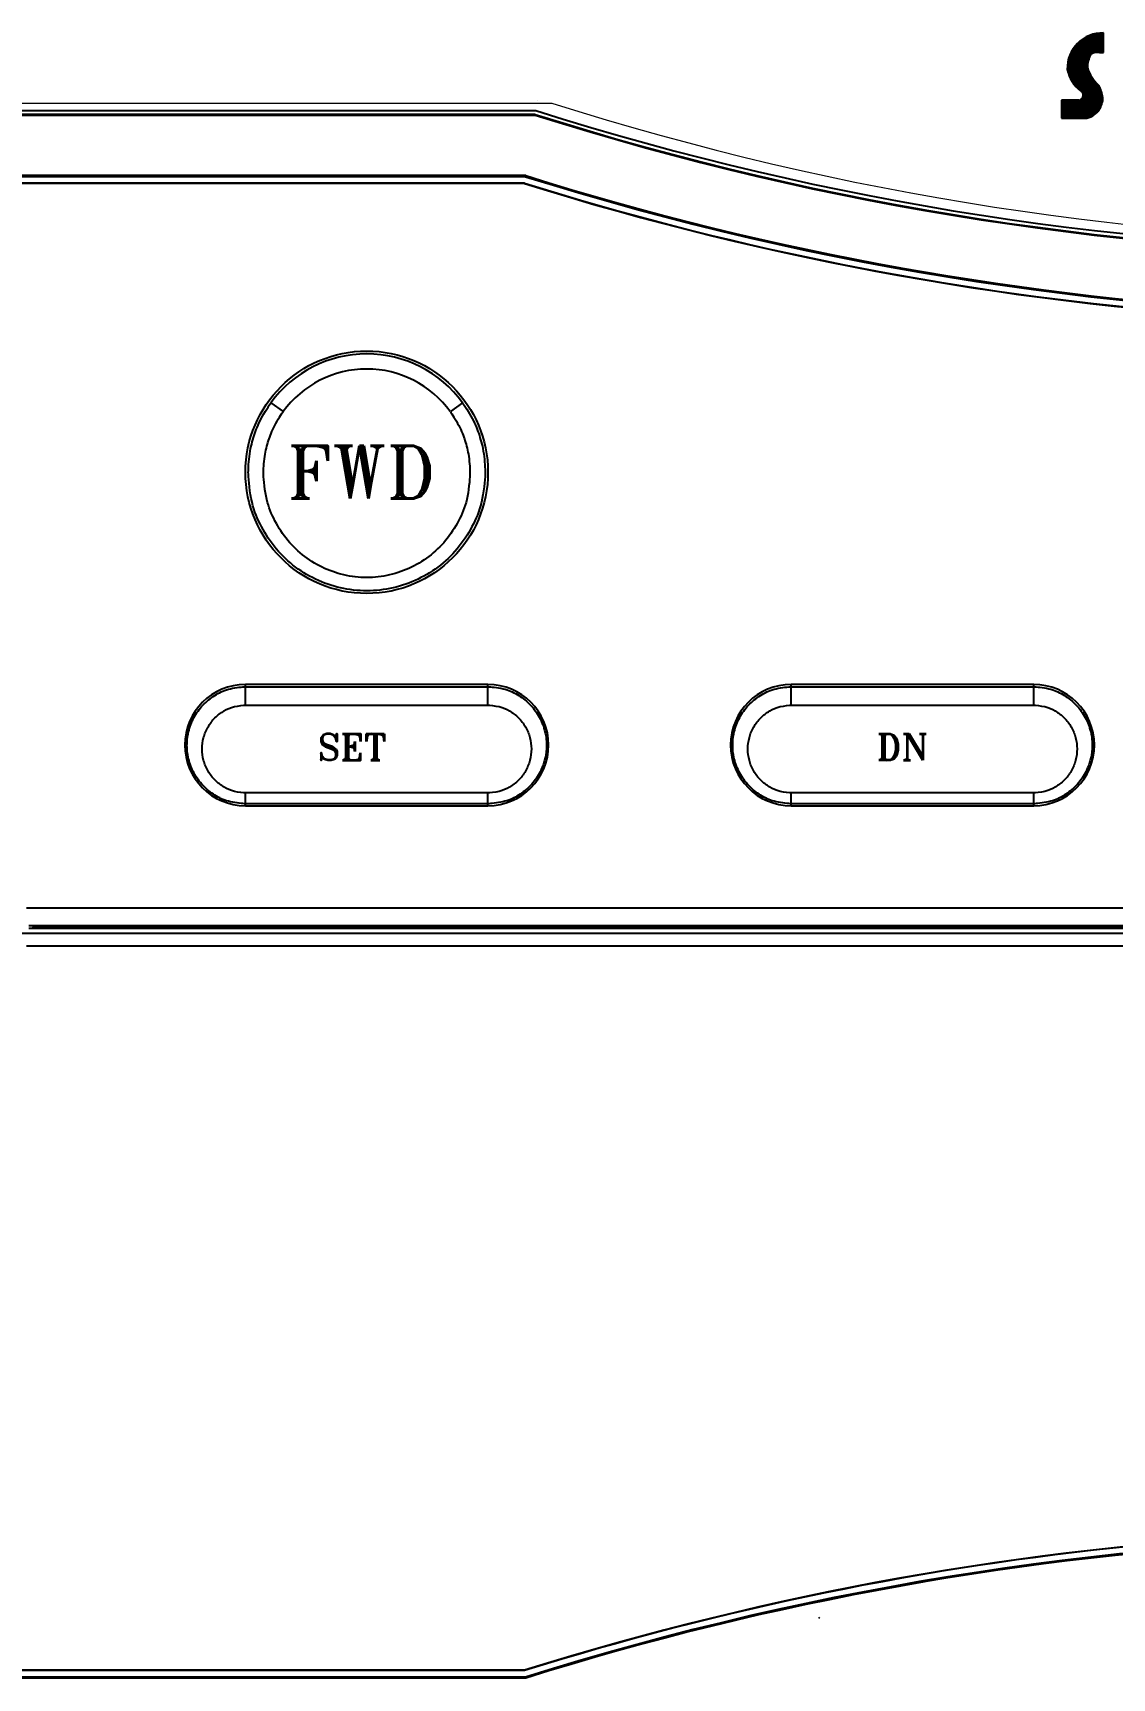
# Model space of a CAD drawing. Header units: millimetres. Extents: x 107 to 2900, y 85 to 3996.
# Drawn here: x 1069.19 to 1090.71, y 2928.92 to 2961.74 of the extents above; entities that cross this region are included whole.
import ezdxf
from ezdxf.lldxf.tags import DXFTag

# ---------------------------------------------------------------- set-up
doc = ezdxf.new("R2010")
doc.units = ezdxf.units.MM
doc.layers.add('DEFAULT_2', color=8, linetype='HIDDEN')
doc.styles.add('STYLE2', font='romant.shx')
tags = doc.linetypes.add('HIDDEN', pattern=[0.375, 0.25, -0.125]).pattern_tags.tags
tags[6:7] = [DXFTag(74, 4), DXFTag(75, 0), DXFTag(340, '0'), DXFTag(46, 1.0), DXFTag(50, 0.0), DXFTag(44, 0.0), DXFTag(45, 0.0)]
tags[4:5] = [DXFTag(74, 4), DXFTag(75, 0), DXFTag(340, '0'), DXFTag(46, 1.0), DXFTag(50, 0.0), DXFTag(44, 0.0), DXFTag(45, 0.0)]

# ---------------------------------------------------------------- blocks, each defined once
blk = doc.blocks.new('1234e')
at = {"color": 20}
for p, q in [((6799.6, 918.5), (6799.6, 998.7)), ((6783, 918.3), (6799.6, 918.5)), ((6698.2, 722.5), (6628, 722.5)), ((6628, 722.5), (6628, 649)), ((6628, 649), (6731.2, 649))]:
    blk.add_line(p, q, dxfattribs=at)
for centre, radius, start, end in [((6796.2, 853.7), 145.1, 88.66107, 181.75087), ((6849.5, 856.4), 115.8, 152.32376, 180.38782), ((6774.8, 871), 48, 80.18062, 125.41616), ((6785.5, 872.3), 136.3, 189.74805, 235.31205), ((6896.8, 908.8), 171.6, 198.06932, 226.82931), ((6695.6, 743.3), 21, 262.86102, 53.91611), ((6665.4, 719.6), 130.8, 0.51857, 29.31453), ((6714.5, 728.1), 80.8, 281.93241, 332.57817), ((6493.9, 805), 313.8, 338.67059, 344.43229)]:
    blk.add_arc(centre, radius, start, end, dxfattribs=at)
blk = doc.blocks.new('abcd')
at = {"color": 20}
for p, q in [((6684, 945.6), (6684, 781.4)), ((6685, 946.9), (6685, 780.3)), ((6686, 948), (6686, 779.2)), ((6687, 949.2), (6687, 778.2)), ((6688, 950.3), (6688, 777.1)), ((6689, 951.4), (6689, 776.1)), ((6690, 952.5), (6690, 775.1)), ((6691, 953.6), (6691, 774.2)), ((6692, 954.6), (6692, 773.2)), ((6693, 955.6), (6693, 772.3)), ((6693, 955.6), (6693, 772.3)), ((6694, 956.6), (6694, 771.4)), ((6694, 956.6), (6694, 771.4)), ((6695, 957.6), (6695, 770.5)), ((6696, 958.6), (6696, 769.6)), ((6697, 959.5), (6697, 768.7)), ((6698, 960.5), (6698, 767.9)), ((6699, 961.4), (6699, 767)), ((6700, 962.3), (6700, 766.2)), ((6701, 963.1), (6701, 765.4)), ((6702, 964), (6702, 764.6)), ((6703, 964.9), (6703, 763.9)), ((6704, 965.7), (6704, 763.1)), ((6705, 966.5), (6705, 762.4)), ((6706, 967.3), (6706, 761.7)), ((6707, 968.1), (6707, 760.9)), ((6708, 968.9), (6708, 760.2)), ((6709, 969.6), (6709, 759.5)), ((6710, 970.4), (6710, 758.6)), ((6711, 971.1), (6711, 757.6)), ((6712, 971.8), (6712, 756.4)), ((6713, 972.5), (6713, 755)), ((6714, 973.2), (6714, 753.4)), ((6715, 973.9), (6715, 751.3)), ((6716, 974.6), (6716, 748.2)), ((6717, 975.2), (6717, 649)), ((6718, 975.9), (6718, 649)), ((6719, 976.5), (6719, 649)), ((6720, 977.1), (6720, 649)), ((6721, 977.7), (6721, 649)), ((6722, 978.3), (6722, 649)), ((6723, 978.9), (6723, 649)), ((6724, 979.5), (6724, 649)), ((6725, 980.1), (6725, 649)), ((6726, 980.6), (6726, 649)), ((6727, 981.2), (6727, 649)), ((6728, 981.7), (6728, 649)), ((6729, 982.3), (6729, 649)), ((6730, 982.8), (6730, 649)), ((6731, 983.3), (6731, 649)), ((6732, 983.8), (6732, 649.2)), ((6733, 984.3), (6733, 649.4)), ((6733.8, 984.7), (6733.8, 861.9)), ((6734.6, 985), (6734.6, 870.9)), ((6735.6, 985.5), (6735.6, 877.3)), ((6736.6, 985.9), (6736.6, 882.2)), ((6737.6, 986.4), (6737.6, 886.2)), ((6738.6, 986.8), (6738.6, 889.7)), ((6739.6, 987.3), (6739.6, 892.9)), ((6740.6, 987.7), (6740.6, 895.8)), ((6741.6, 988.1), (6741.6, 898.4)), ((6742.6, 988.5), (6742.6, 900.9)), ((6743.6, 988.9), (6743.6, 903.2)), ((6744.6, 989.3), (6744.6, 905.4)), ((6745.6, 989.6), (6745.6, 907.5)), ((6746.6, 990), (6746.6, 909.5)), ((6747.6, 990.4), (6747.6, 910.6)), ((6748.6, 990.7), (6748.6, 911.3)), ((6749.6, 991.1), (6749.6, 911.9)), ((6750.6, 991.4), (6750.6, 912.5)), ((6751.6, 991.7), (6751.6, 913.1)), ((6752.6, 992), (6752.6, 913.6)), ((6753.6, 992.4), (6753.6, 914.1)), ((6754.6, 992.7), (6754.6, 914.6)), ((6755.6, 993), (6755.6, 915)), ((6756.6, 993.2), (6756.6, 915.4)), ((6757.6, 993.5), (6757.6, 915.8)), ((6758.6, 993.8), (6758.6, 916.2)), ((6759.6, 994.1), (6759.6, 916.6)), ((6760.6, 994.3), (6760.6, 916.9)), ((6761.6, 994.6), (6761.6, 917.2)), ((6762.6, 994.8), (6762.6, 917.4)), ((6763.6, 995), (6763.6, 917.7)), ((6764.6, 995.3), (6764.6, 917.9)), ((6765.6, 995.5), (6765.6, 918.1)), ((6766.6, 995.7), (6766.6, 918.3)), ((6767.6, 995.9), (6767.6, 918.5)), ((6768.6, 996.1), (6768.6, 918.6)), ((6769.6, 996.3), (6769.6, 918.7)), ((6770.6, 996.5), (6770.6, 918.8)), ((6771.6, 996.7), (6771.6, 918.9)), ((6772.6, 996.8), (6772.6, 919)), ((6773.6, 997), (6773.6, 919)), ((6774.6, 997.1), (6774.6, 919)), ((6775.6, 997.3), (6775.6, 919)), ((6776.6, 997.4), (6776.6, 919)), ((6777.6, 997.6), (6777.6, 918.9)), ((6778.6, 997.7), (6778.6, 918.9)), ((6779.6, 997.8), (6779.6, 918.8)), ((6780.6, 997.9), (6780.6, 918.7)), ((6781.6, 998), (6781.6, 918.5)), ((6782.6, 998.1), (6782.6, 918.4)), ((6783.6, 998.2), (6783.6, 918.3)), ((6784.6, 998.3), (6784.6, 918.3)), ((6785.6, 998.4), (6785.6, 918.3)), ((6786.6, 998.4), (6786.6, 918.3)), ((6787.6, 998.5), (6787.6, 918.4)), ((6788.6, 998.6), (6788.6, 918.4)), ((6789.6, 998.6), (6789.6, 918.4)), ((6790.6, 998.6), (6790.6, 918.4)), ((6791.6, 998.7), (6791.6, 918.4)), ((6792.6, 998.7), (6792.6, 918.4)), ((6793.6, 998.7), (6793.6, 918.4)), ((6794.6, 998.7), (6794.6, 918.4)), ((6795.6, 998.7), (6795.6, 918.4)), ((6796.6, 998.7), (6796.6, 918.4)), ((6797.6, 998.7), (6797.6, 918.4)), ((6798.6, 998.7), (6798.6, 918.5)), ((6654, 882.4), (6654, 836.6)), ((6655, 887), (6655, 833.1)), ((6656, 891), (6656, 829.9)), ((6657, 894.5), (6657, 827)), ((6658, 897.8), (6658, 824.2)), ((6659, 900.8), (6659, 821.7)), ((6660, 903.6), (6660, 819.2)), ((6661, 906.3), (6661, 816.9)), ((6662, 908.8), (6662, 814.4)), ((6663, 911.2), (6663, 812.6)), ((6664, 913.4), (6664, 810.6)), ((6665, 915.6), (6665, 808.7)), ((6666, 917.7), (6666, 806.8)), ((6667, 919.7), (6667, 805.1)), ((6668, 921.6), (6668, 803.3)), ((6669, 923.4), (6669, 801.6)), ((6670, 925.2), (6670, 800)), ((6671, 927), (6671, 798.5)), ((6672, 928.6), (6672, 796.9)), ((6673, 930.3), (6673, 795.4)), ((6674, 931.9), (6674, 794)), ((6675, 933.4), (6675, 792.6)), ((6676, 934.9), (6676, 791.2)), ((6677, 936.4), (6677, 789.9)), ((6678, 937.8), (6678, 788.6)), ((6679, 939.2), (6679, 787.3)), ((6680, 940.5), (6680, 786.1)), ((6681, 941.9), (6681, 784.9)), ((6682, 943.1), (6682, 783.7)), ((6683, 944.4), (6683, 782.5)), ((6652, 869.5), (6652, 845)), ((6653, 876.9), (6653, 840.5)), ((6734, 854.6), (6734, 649.7)), ((6735, 851.7), (6735, 649.9)), ((6736, 848.9), (6736, 650.2)), ((6737, 846.3), (6737, 650.5)), ((6738, 843.8), (6738, 650.8)), ((6739, 841.4), (6739, 651.1)), ((6740, 839.1), (6740, 651.4)), ((6741, 836.9), (6741, 651.8)), ((6742, 834.8), (6742, 652.1)), ((6743, 832.7), (6743, 652.5)), ((6744, 830.7), (6744, 652.9)), ((6745, 828.8), (6745, 653.3)), ((6746, 826.9), (6746, 653.7)), ((6747, 825.1), (6747, 654.1)), ((6748, 823.4), (6748, 654.6)), ((6749, 821.6), (6749, 655)), ((6750, 820), (6750, 655.5)), ((6751, 818.3), (6751, 656)), ((6752, 816.7), (6752, 656.5)), ((6753, 815.2), (6753, 657.1)), ((6754, 813.7), (6754, 657.6)), ((6755, 812.2), (6755, 658.2)), ((6756, 810.7), (6756, 658.8)), ((6757, 809.3), (6757, 659.4)), ((6758, 807.9), (6758, 660)), ((6759, 806.6), (6759, 660.7)), ((6760, 805.2), (6760, 661.3)), ((6761, 803.9), (6761, 662)), ((6762, 802.6), (6762, 662.7)), ((6763, 801.4), (6763, 663.5)), ((6764, 800.1), (6764, 664.2)), ((6765, 798.9), (6765, 665)), ((6766, 797.7), (6766, 665.9)), ((6767, 796.6), (6767, 666.7)), ((6768, 795.4), (6768, 667.6)), ((6769, 794.3), (6769, 668.5)), ((6770, 793.2), (6770, 669.4)), ((6771, 792.1), (6771, 670.4)), ((6772, 791), (6772, 671.4)), ((6773, 790), (6773, 672.4)), ((6774, 789), (6774, 673.5)), ((6775, 787.9), (6775, 674.6)), ((6776, 786.9), (6776, 675.7)), ((6777, 786), (6777, 676.9)), ((6778, 785), (6778, 678.2)), ((6779, 784), (6779, 679.5)), ((6780, 782.6), (6780, 680.8)), ((6781, 780.7), (6781, 682.3)), ((6782, 778.8), (6782, 683.7)), ((6783, 776.8), (6783, 685.3)), ((6784, 774.7), (6784, 686.9)), ((6785, 772.5), (6785, 688.7)), ((6786, 770.2), (6786, 690.5)), ((6787, 767.7), (6787, 693)), ((6788, 765.1), (6788, 695.7)), ((6789, 762.3), (6789, 698.4)), ((6790, 759.3), (6790, 701.2)), ((6791, 756), (6791, 704.1)), ((6792, 752.3), (6792, 707.1)), ((6793, 748.2), (6793, 710.2)), ((6794, 743.3), (6794, 713.4)), ((6629, 722.5), (6629, 649)), ((6630, 722.5), (6630, 649)), ((6631, 722.5), (6631, 649)), ((6632, 722.5), (6632, 649)), ((6633, 722.5), (6633, 649)), ((6634, 722.5), (6634, 649)), ((6635, 722.5), (6635, 649)), ((6636, 722.5), (6636, 649)), ((6637, 722.5), (6637, 649)), ((6638, 722.5), (6638, 649)), ((6639, 722.5), (6639, 649)), ((6640, 722.5), (6640, 649)), ((6641, 722.5), (6641, 649)), ((6642, 722.5), (6642, 649)), ((6643, 722.5), (6643, 649)), ((6644, 722.5), (6644, 649)), ((6645, 722.5), (6645, 649)), ((6646, 722.5), (6646, 649)), ((6647, 722.5), (6647, 649)), ((6648, 722.5), (6648, 649)), ((6649, 722.5), (6649, 649)), ((6650, 722.5), (6650, 649)), ((6651, 722.5), (6651, 649)), ((6652, 722.5), (6652, 649)), ((6653, 722.5), (6653, 649)), ((6654, 722.5), (6654, 649)), ((6655, 722.5), (6655, 649)), ((6656, 722.5), (6656, 649)), ((6657, 722.5), (6657, 649)), ((6658, 722.5), (6658, 649)), ((6659, 722.5), (6659, 649)), ((6660, 722.5), (6660, 649)), ((6661, 722.5), (6661, 649)), ((6662, 722.5), (6662, 649)), ((6663, 722.5), (6663, 649)), ((6664, 722.5), (6664, 649)), ((6665, 722.5), (6665, 649)), ((6666, 722.5), (6666, 649)), ((6667, 722.5), (6667, 649)), ((6668, 722.5), (6668, 649)), ((6669, 722.5), (6669, 649)), ((6670, 722.5), (6670, 649)), ((6671, 722.5), (6671, 649)), ((6672, 722.5), (6672, 649)), ((6673, 722.5), (6673, 649)), ((6674, 722.5), (6674, 649)), ((6675, 722.5), (6675, 649)), ((6676, 722.5), (6676, 649)), ((6677, 722.5), (6677, 649)), ((6678, 722.5), (6678, 649)), ((6679, 722.5), (6679, 649)), ((6680, 722.5), (6680, 649)), ((6681, 722.5), (6681, 649)), ((6682, 722.5), (6682, 649)), ((6683, 722.5), (6683, 649)), ((6684, 722.5), (6684, 649)), ((6685, 722.5), (6685, 649)), ((6686, 722.5), (6686, 649)), ((6687, 722.5), (6687, 649)), ((6688, 722.5), (6688, 649)), ((6689, 722.5), (6689, 649)), ((6690, 722.5), (6690, 649)), ((6691, 722.5), (6691, 649)), ((6692, 722.5), (6692, 649)), ((6693, 722.5), (6693, 649)), ((6693, 722.5), (6693, 649)), ((6694, 722.5), (6694, 649)), ((6694, 722.4), (6694, 649)), ((6695, 722.4), (6695, 649)), ((6696, 722.4), (6696, 649)), ((6697, 722.4), (6697, 649)), ((6698, 722.5), (6698, 649)), ((6699, 722.7), (6699, 649)), ((6700, 722.8), (6700, 649)), ((6701, 723.1), (6701, 649)), ((6702, 723.4), (6702, 649)), ((6703, 723.7), (6703, 649)), ((6704, 724.1), (6704, 649)), ((6705, 724.6), (6705, 649)), ((6706, 725.1), (6706, 649)), ((6707, 725.7), (6707, 649)), ((6708, 726.4), (6708, 649)), ((6709, 727.2), (6709, 649)), ((6710, 728.1), (6710, 649)), ((6711, 729.1), (6711, 649)), ((6712, 730.3), (6712, 649)), ((6713, 731.6), (6713, 649)), ((6714, 733.3), (6714, 649)), ((6715, 735.4), (6715, 649)), ((6715, 735.4), (6715, 649)), ((6716, 738.5), (6716, 649)), ((6716, 738.5), (6716, 649)), ((6795, 737), (6795, 716.8)), ((6796, 726), (6796, 720.2))]:
    blk.add_line(p, q, dxfattribs=at)
at = {"color": 1}
blk.add_blockref('1234e', (0, 0), dxfattribs=at)
blk = doc.blocks.new('abcde')
at = {"color": 0, "xscale": 0.09000000000000001, "yscale": 0.09000000000000001, "zscale": 0.09000000000000001}
blk.add_blockref('abcd', (6000.01, 65.08), dxfattribs=at)

msp = doc.modelspace()

# ---------------------------------------------------------------- linework, layer by layer
at = {"color": 7, "lineweight": 20}
msp.add_line((1063.021, 2960.342), (1079.536, 2960.342), dxfattribs=at)
at = {"color": 7, "linetype": 'Continuous'}
for p, q in [((1062.487, 2960.102), (1079.206, 2960.102)), ((1079.208, 2960.115), (1062.503, 2960.115)), ((1062.605, 2960.193), (1079.22, 2960.193)), ((1079.206, 2960.102), (1079.208, 2960.115)), ((1079.019, 2958.893), (1068.486, 2958.893)), ((1079.016, 2958.872), (1068.486, 2958.872)), ((1078.996, 2958.743), (1068.486, 2958.743)), ((1079.019, 2958.893), (1079.016, 2958.872)), ((1069.061, 2944.289), (1125.254, 2944.289)), ((1069.108, 2943.935), (1125.207, 2943.935)), ((1069.108, 2943.882), (1125.207, 2943.882)), ((1069.19, 2943.936), (1125.125, 2943.936)), ((1069.19, 2943.936), (1069.203, 2943.909)), ((1069.19, 2943.882), (1069.203, 2943.908)), ((1069.19, 2943.882), (1125.125, 2943.882)), ((1125.114, 2943.909), (1069.202, 2943.909)), ((1125.114, 2943.909), (1069.202, 2943.909)), ((1125.113, 2943.909), (1069.203, 2943.909)), ((1069.203, 2943.909), (1069.203, 2943.909)), ((1069.203, 2943.909), (1069.203, 2943.908)), ((1125.113, 2943.908), (1069.203, 2943.908)), ((1130.719, 2943.777), (1063.597, 2943.777)), ((1069.061, 2943.529), (1125.254, 2943.529)), ((1078.996, 2929.075), (1068.486, 2929.075)), ((1079.016, 2928.946), (1068.486, 2928.946)), ((1079.019, 2928.925), (1068.486, 2928.925)), ((1079.019, 2928.925), (1079.016, 2928.946))]:
    msp.add_line(p, q, dxfattribs=at)
at = {"color": 7, "linetype": 'HIDDEN'}
for p, q in [((1073.937, 2954.364), (1074.181, 2954.186)), ((1077.759, 2954.364), (1077.515, 2954.186)), ((1073.429, 2948.331), (1073.429, 2948.745)), ((1078.266, 2948.745), (1073.429, 2948.745)), ((1073.429, 2948.699), (1078.266, 2948.699)), ((1078.266, 2948.331), (1078.266, 2948.745)), ((1089.15, 2948.745), (1084.313, 2948.745)), ((1084.313, 2948.331), (1084.313, 2948.745)), ((1084.313, 2948.699), (1089.15, 2948.699)), ((1089.15, 2948.331), (1089.15, 2948.745)), ((1073.429, 2948.331), (1078.266, 2948.331)), ((1084.313, 2948.331), (1089.15, 2948.331)), ((1073.429, 2946.326), (1073.429, 2946.582)), ((1078.266, 2946.582), (1073.429, 2946.582)), ((1078.266, 2946.326), (1078.266, 2946.582)), ((1089.15, 2946.582), (1084.313, 2946.582)), ((1084.313, 2946.326), (1084.313, 2946.582)), ((1089.15, 2946.326), (1089.15, 2946.582)), ((1078.266, 2946.365), (1073.429, 2946.365)), ((1073.429, 2946.326), (1078.266, 2946.326)), ((1089.15, 2946.365), (1084.313, 2946.365)), ((1084.313, 2946.326), (1089.15, 2946.326))]:
    msp.add_line(p, q, dxfattribs=at)
msp.add_circle((1075.848, 2952.977), 2.418, dxfattribs=at)
at = {"color": 7, "linetype": 'Continuous'}
for centre, radius, start, end in [((1097.158, 3016.57), 59.253, 252.36375, 287.63625), ((1097.158, 3016.57), 59.24, 252.36185, 287.63815), ((1097.158, 3016.57), 59.162, 252.35013, 287.64987), ((1097.158, 3016.57), 60.612, 252.56414, 264.27659), ((1097.158, 3016.57), 60.483, 252.54547, 287.45453), ((1097.158, 3016.57), 60.462, 252.5424, 267.13402), ((1097.158, 2871.247), 60.612, 95.72341, 107.43586), ((1097.158, 2871.247), 60.483, 72.54547, 107.45453), ((1097.158, 2871.247), 60.462, 92.86598, 107.4576)]:
    msp.add_arc(centre, radius, start, end, dxfattribs=at)
at = {"color": 7, "linetype": 'HIDDEN'}
for centre, radius, start, end in [((1075.848, 2952.977), 2.361, 35.9626, 144.0374), ((1075.848, 2952.977), 2.059, 35.9626, 144.0374), ((1073.429, 2947.535), 1.209, 90, 270), ((1078.266, 2947.535), 1.209, 270, 90), ((1084.313, 2947.535), 1.209, 90, 270), ((1089.15, 2947.535), 1.209, 270, 90)]:
    msp.add_arc(centre, radius, start, end, dxfattribs=at)
at = {"color": 7, "lineweight": 20}
msp.add_open_spline([(1079.536, 2960.342), (1091.136, 2956.651), (1103.595, 2956.651), (1115.195, 2960.342)], degree=3, dxfattribs=at)
at = {"color": 7, "linetype": 'HIDDEN'}
for points, knots in [([(1073.486, 2952.977), (1073.486, 2953.033), (1073.504, 2953.378), (1073.598, 2953.709), (1073.717, 2954.031), (1073.904, 2954.319), (1073.937, 2954.364)], [0, 0, 0, 0, 0.370884, 0.74263, 1.112365, 1.480754, 1.480754, 1.480754, 1.480754]), ([(1073.788, 2952.963), (1073.788, 2953.013), (1073.804, 2953.317), (1073.886, 2953.609), (1073.989, 2953.892), (1074.153, 2954.147), (1074.181, 2954.186)], [0, 0, 0, 0, 0.326908, 0.654741, 0.980348, 1.304025, 1.304025, 1.304025, 1.304025]), ([(1077.515, 2954.186), (1077.543, 2954.147), (1077.706, 2953.892), (1077.81, 2953.609), (1077.891, 2953.317), (1077.907, 2953.013), (1077.907, 2952.963)], [0, 0, 0, 0, 0.323846, 0.649465, 0.977176, 1.304025, 1.304025, 1.304025, 1.304025]), ([(1077.759, 2954.364), (1077.792, 2954.319), (1077.979, 2954.03), (1078.098, 2953.709), (1078.191, 2953.378), (1078.21, 2953.033), (1078.21, 2952.977)], [0, 0, 0, 0, 0.368584, 0.738314, 1.109918, 1.480754, 1.480754, 1.480754, 1.480754]), ([(1078.21, 2952.977), (1078.21, 2952.898), (1078.17, 2952.401), (1077.994, 2951.954), (1077.709, 2951.485), (1077.331, 2951.112), (1076.879, 2950.827), (1076.377, 2950.652), (1075.848, 2950.592), (1075.319, 2950.652), (1074.816, 2950.827), (1074.364, 2951.112), (1073.986, 2951.485), (1073.702, 2951.954), (1073.525, 2952.401), (1073.486, 2952.898), (1073.486, 2952.977)], [0, 0, 0, 0, 0.529722, 1.059815, 1.590334, 2.120311, 2.649488, 3.177589, 3.704969, 4.23235, 4.760452, 5.289631, 5.819606, 6.350123, 6.880218, 7.409938, 7.409938, 7.409938, 7.409938]), ([(1077.907, 2952.963), (1077.907, 2952.893), (1077.873, 2952.456), (1077.72, 2952.062), (1077.472, 2951.649), (1077.142, 2951.319), (1076.748, 2951.068), (1076.309, 2950.913), (1075.848, 2950.86), (1075.386, 2950.913), (1074.948, 2951.068), (1074.553, 2951.319), (1074.224, 2951.649), (1073.976, 2952.062), (1073.823, 2952.456), (1073.788, 2952.893), (1073.788, 2952.963)], [0, 0, 0, 0, 0.466707, 0.933653, 1.400099, 1.86497, 2.328039, 2.789287, 3.249424, 3.709554, 4.170794, 4.633857, 5.098719, 5.565155, 6.032096, 6.498786, 6.498786, 6.498786, 6.498786]), ([(1073.429, 2946.365), (1073.384, 2946.365), (1073.102, 2946.391), (1072.852, 2946.506), (1072.598, 2946.692), (1072.411, 2946.936), (1072.29, 2947.222), (1072.249, 2947.531), (1072.29, 2947.839), (1072.41, 2948.125), (1072.596, 2948.369), (1072.85, 2948.556), (1073.1, 2948.672), (1073.384, 2948.699), (1073.429, 2948.699)], [0, 0, 0, 0, 0.300211, 0.602016, 0.906003, 1.211823, 1.519269, 1.827247, 2.134797, 2.44129, 2.746397, 3.050441, 3.353386, 3.655496, 3.655496, 3.655496, 3.655496]), ([(1078.266, 2948.699), (1078.312, 2948.699), (1078.596, 2948.672), (1078.846, 2948.556), (1079.1, 2948.369), (1079.286, 2948.125), (1079.406, 2947.839), (1079.447, 2947.531), (1079.406, 2947.222), (1079.285, 2946.936), (1079.097, 2946.692), (1078.843, 2946.506), (1078.594, 2946.391), (1078.311, 2946.365), (1078.266, 2946.365)], [0, 0, 0, 0, 0.30224, 0.605249, 0.90938, 1.214465, 1.520975, 1.828534, 2.136518, 2.443957, 2.749808, 3.053709, 3.355412, 3.655496, 3.655496, 3.655496, 3.655496]), ([(1084.313, 2946.365), (1084.268, 2946.365), (1083.985, 2946.391), (1083.735, 2946.506), (1083.481, 2946.692), (1083.294, 2946.936), (1083.173, 2947.222), (1083.132, 2947.531), (1083.173, 2947.839), (1083.293, 2948.125), (1083.479, 2948.369), (1083.733, 2948.556), (1083.983, 2948.672), (1084.267, 2948.699), (1084.313, 2948.699)], [0, 0, 0, 0, 0.300211, 0.602016, 0.906003, 1.211823, 1.519269, 1.827247, 2.134797, 2.44129, 2.746397, 3.050441, 3.353386, 3.655496, 3.655496, 3.655496, 3.655496]), ([(1089.15, 2948.699), (1089.195, 2948.699), (1089.479, 2948.672), (1089.729, 2948.556), (1089.983, 2948.369), (1090.169, 2948.125), (1090.289, 2947.839), (1090.33, 2947.531), (1090.289, 2947.222), (1090.168, 2946.936), (1089.981, 2946.692), (1089.727, 2946.506), (1089.477, 2946.391), (1089.195, 2946.365), (1089.15, 2946.365)], [0, 0, 0, 0, 0.30224, 0.605249, 0.90938, 1.214465, 1.520975, 1.828534, 2.136518, 2.443957, 2.749808, 3.053709, 3.355412, 3.655496, 3.655496, 3.655496, 3.655496]), ([(1073.429, 2946.582), (1073.396, 2946.582), (1073.186, 2946.602), (1073.001, 2946.689), (1072.813, 2946.828), (1072.674, 2947.011), (1072.585, 2947.226), (1072.555, 2947.457), (1072.585, 2947.688), (1072.674, 2947.902), (1072.812, 2948.085), (1073, 2948.224), (1073.186, 2948.311), (1073.396, 2948.331), (1073.429, 2948.331)], [0, 0, 0, 0, 0.22248, 0.44671, 0.673113, 0.901526, 1.13171, 1.362598, 1.593078, 1.822324, 2.049872, 2.275899, 2.500493, 2.723877, 2.723877, 2.723877, 2.723877]), ([(1078.266, 2948.331), (1078.3, 2948.331), (1078.51, 2948.311), (1078.696, 2948.224), (1078.883, 2948.085), (1079.022, 2947.902), (1079.111, 2947.688), (1079.141, 2947.457), (1079.111, 2947.226), (1079.021, 2947.011), (1078.883, 2946.828), (1078.694, 2946.688), (1078.509, 2946.602), (1078.3, 2946.582), (1078.266, 2946.582)], [0, 0, 0, 0, 0.22347, 0.448126, 0.674232, 0.901783, 1.131063, 1.361568, 1.592442, 1.8226, 2.051016, 2.277339, 2.501481, 2.723877, 2.723877, 2.723877, 2.723877]), ([(1084.313, 2946.582), (1084.279, 2946.582), (1084.07, 2946.602), (1083.884, 2946.689), (1083.696, 2946.828), (1083.557, 2947.011), (1083.468, 2947.226), (1083.438, 2947.457), (1083.468, 2947.688), (1083.557, 2947.902), (1083.696, 2948.085), (1083.883, 2948.224), (1084.069, 2948.311), (1084.279, 2948.331), (1084.313, 2948.331)], [0, 0, 0, 0, 0.22248, 0.44671, 0.673113, 0.901526, 1.13171, 1.362598, 1.593078, 1.822324, 2.049872, 2.275899, 2.500493, 2.723877, 2.723877, 2.723877, 2.723877]), ([(1089.15, 2948.331), (1089.183, 2948.331), (1089.393, 2948.311), (1089.579, 2948.224), (1089.767, 2948.085), (1089.905, 2947.902), (1089.994, 2947.688), (1090.024, 2947.457), (1089.994, 2947.226), (1089.905, 2947.011), (1089.766, 2946.828), (1089.578, 2946.688), (1089.392, 2946.602), (1089.183, 2946.582), (1089.15, 2946.582)], [0, 0, 0, 0, 0.22347, 0.448126, 0.674232, 0.901783, 1.131063, 1.361568, 1.592442, 1.8226, 2.051016, 2.277339, 2.501481, 2.723877, 2.723877, 2.723877, 2.723877])]:
    msp.add_open_spline(points, degree=3, knots=knots, dxfattribs=at)
at = {"layer": 'DEFAULT_2', "color": 8, "linetype": 'HIDDEN'}
for p, q in [((1079.251, 2960.397), (1079.252, 2960.399)), ((1078.995, 2958.737), (1068.486, 2958.737)), ((1078.995, 2958.737), (1078.996, 2958.743)), ((1084.858, 2930.141), (1084.88, 2930.12)), ((1078.995, 2929.081), (1068.486, 2929.081)), ((1078.995, 2929.081), (1078.996, 2929.075))]:
    msp.add_line(p, q, dxfattribs=at)
for centre, start, end in [((1097.158, 3016.57), 252.56506, 267.12342), ((1097.158, 2871.247), 92.87658, 107.43494)]:
    msp.add_arc(centre, 60.618, start, end, dxfattribs=at)

# ---------------------------------------------------------------- block references
at = {"color": 0, "xscale": 0.05400000000000001, "yscale": 0.05400000000000001, "zscale": 0.05400000000000001}
msp.add_blockref('abcde', (733.494, 2953.372), dxfattribs=at)

# ---------------------------------------------------------------- texts
at = {"color": 0, "style": 'STYLE2'}
for s, height, p in [('FWD', 1.0516, (1074.258, 2952.451)), ('SET', 0.5258, (1074.869, 2947.231)), ('DN', 0.5258, (1086.014, 2947.231))]:
    msp.add_text(s, height=height, dxfattribs=at).set_placement(p)

doc.saveas('drawing.dxf')
